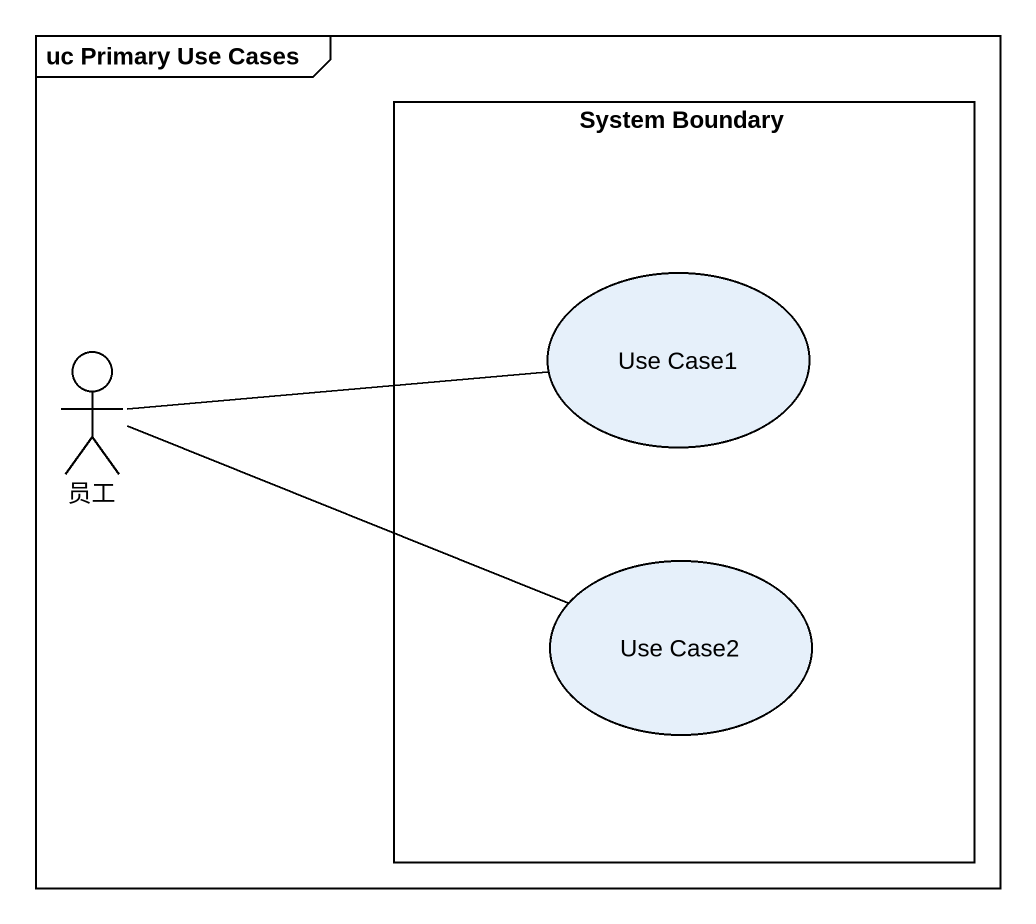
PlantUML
@startuml
mainframe uc Primary Use Cases
rectangle "System Boundary" as System_Boundary {
  usecase "Use Case1" as Use_Case1
  usecase "Use Case2" as Use_Case2
}
actor 员工
员工 -right- Use_Case1
员工 -right- Use_Case2
@enduml
